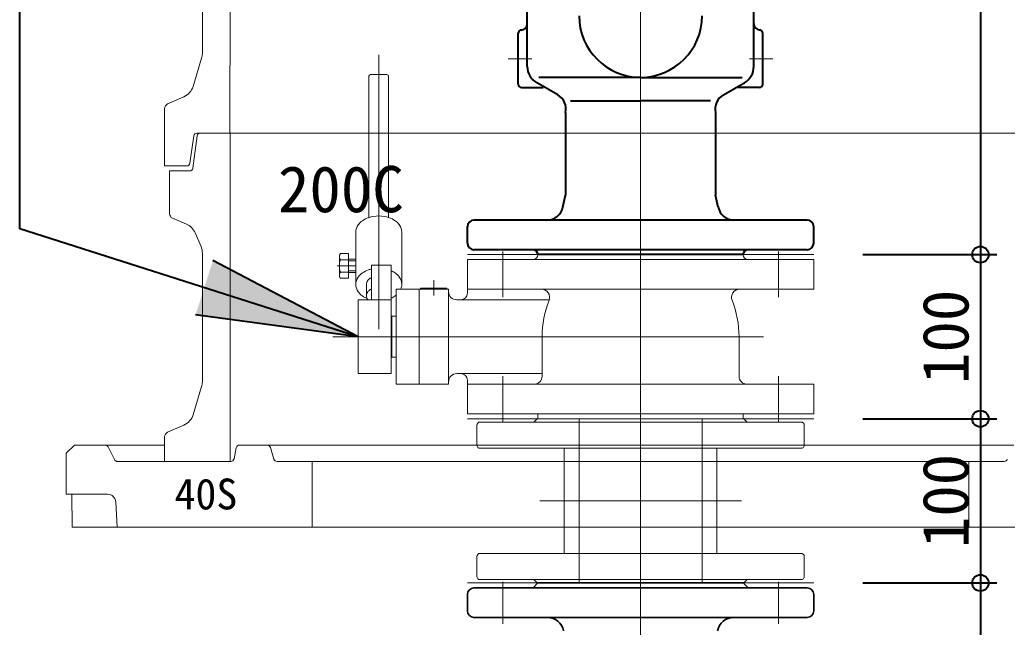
# Model space of a CAD drawing. Units: millimetres at full size, sheet at 1:20. Extents: x -5803 to 5817, y -3160 to 3160.
# Drawn here: x 114 to 715, y 1779 to 2149 of the extents above; entities that cross this region are included whole.
import ezdxf
from ezdxf.enums import TextEntityAlignment as Align

# ---------------------------------------------------------------- set-up
doc = ezdxf.new("R2010")
doc.units = ezdxf.units.MM
doc.header["$LTSCALE"] = 20
doc.header["$PDMODE"] = 32
doc.header["$PDSIZE"] = 10
for name, color, linetype, lineweight in [('0-7_TEMP01', 3, 'Continuous', 18), ('0-8_T字管', 6, 'Continuous', 35), ('0-9_躯体', 7, 'Continuous', 9), ('0-A_細線', 7, 'Continuous', 9), ('0-B_消火栓', 2, 'Continuous', 40), ('0-E_寸法', 1, 'Continuous', 40), ('1-3_補修弁', 7, 'Continuous', 9)]:
    doc.layers.add(name, color=color, linetype=linetype, lineweight=lineweight)
doc.layers.add('0-F_注釈', color=1, linetype='Continuous')
doc.styles.add('ＭＳ ゴシック', font='')
doc.styles.get('ＭＳ ゴシック').set_extended_font_data('MS Gothic')

msp = doc.modelspace()

# ---------------------------------------------------------------- linework, layer by layer
at = {"layer": '0-7_TEMP01'}
for p, q in [((491.94, 2005.99), (491.94, 2431.99)), ((491.94, 2005.99), (491.94, 2431.99)), ((491.94, 2262.48), (491.94, 1912.48)), ((491.94, 2262.48), (491.94, 2042.48)), ((332.43, 1960.54), (332.43, 2127.72)), ((411.25, 2125.29), (425.62, 2125.29)), ((572.63, 2125.29), (558.26, 2125.29)), ((491.94, 2112.48), (491.94, 1862.48)), ((386.44, 2005.99), (597.44, 2005.99)), ((407.93, 1979.98), (407.93, 2007.98)), ((575.94, 2007.98), (575.94, 1979.98)), ((307.07, 1999.12), (318.44, 1999.12)), ((491.94, 1972.49), (491.94, 1872.49)), ((304.44, 1955.99), (566.93, 1955.99)), ((407.93, 1903.99), (407.93, 1931.98)), ((575.94, 1931.98), (575.94, 1903.99)), ((491.94, 1922.49), (491.94, 1822.49)), ((386.44, 1905.99), (597.44, 1905.99)), ((454.44, 1805.99), (454.44, 1905.99)), ((491.94, 1805.99), (491.94, 1905.99)), ((529.43, 1805.99), (529.43, 1905.99)), ((430.5, 1855.99), (553.37, 1855.99)), ((491.94, 1359.99), (491.94, 1848.29)), ((386.44, 1805.99), (597.44, 1805.99)), ((407.93, 1781.12), (407.93, 1806.66)), ((575.94, 1781.12), (575.94, 1806.66))]:
    msp.add_line(p, q, dxfattribs=at)
at = {"layer": '0-8_T字管'}
for p, q in [((429.44, 1805.99), (426.44, 1802.98)), ((429.44, 1805.99), (554.43, 1805.99)), ((554.43, 1805.99), (557.43, 1802.98)), ((593.44, 1802.98), (390.44, 1802.98)), ((386.44, 1788.98), (386.44, 1798.99)), ((597.44, 1788.98), (597.44, 1798.99)), ((593.44, 1784.99), (390.44, 1784.99))]:
    msp.add_line(p, q, dxfattribs=at)
for centre, radius, start, end in [((390.44, 1798.99), 4, 90, 180), ((593.44, 1798.99), 4, 0, 90), ((390.44, 1788.98), 4, 180, 270), ((593.44, 1788.98), 4, 270, 0), ((435.17, 1774.98), 10, 10.886, 90), ((548.7, 1774.98), 10, 90, 169.114)]:
    msp.add_arc(centre, radius, start, end, dxfattribs=at)
at = {"layer": '0-9_躯体'}
for p, q in [((242.19, 2229.98), (241.69, 2079.98)), ((224.94, 2169.93), (224.94, 2128.47)), ((224.5, 2125.56), (219.28, 2108.39)), ((203.73, 2097.77), (213.72, 2102.14)), ((201.94, 2095.02), (201.94, 2059.99)), ((219.69, 2078.26), (217.37, 2061.7)), ((219.16, 2058.72), (221.72, 2078.24)), ((221.67, 2079.98), (491.94, 2079.98)), ((241.94, 2079.98), (241.94, 1879.98)), ((762.19, 2079.98), (491.94, 2079.98)), ((201.94, 2059.99), (215.38, 2059.99)), ((204.94, 2056.99), (217.19, 2056.99)), ((204.94, 2056.99), (204.94, 2030.96)), ((206.76, 2028.21), (215.26, 2024.56)), ((220.52, 2019.3), (224.13, 2010.87)), ((224.94, 2006.93), (224.94, 1928.47)), ((219.28, 1908.39), (224.5, 1925.56)), ((203.74, 1897.77), (213.72, 1902.14)), ((141.94, 1884.99), (146.94, 1889.99)), ((146.94, 1889.99), (166.94, 1889.99)), ((166.94, 1889.99), (201.94, 1889.99)), ((201.94, 1895.02), (201.94, 1879.98)), ((247.58, 1889.99), (264.45, 1889.99)), ((264.45, 1889.99), (719.43, 1889.99)), ((141.94, 1884.99), (141.94, 1859.99)), ((171.38, 1881.09), (167.49, 1888.88)), ((244.26, 1881.59), (245.62, 1888.37)), ((268.51, 1881.41), (266.37, 1888.56)), ((173.17, 1879.98), (242.3, 1879.98)), ((201.94, 1879.98), (242.3, 1879.98)), ((270.43, 1879.98), (491.94, 1879.98)), ((270.43, 1879.98), (491.94, 1879.98)), ((291.94, 1879.98), (291.94, 1839.99)), ((713.45, 1879.98), (491.94, 1879.98)), ((713.45, 1879.98), (491.94, 1879.98)), ((691.94, 1879.98), (691.94, 1839.99)), ((141.94, 1859.99), (167.19, 1859.99)), ((145.39, 1859.99), (145.53, 1839.99)), ((172.17, 1855.23), (172.94, 1839.99)), ((145.53, 1839.99), (491.94, 1839.99)), ((838.35, 1839.99), (491.94, 1839.99))]:
    msp.add_line(p, q, dxfattribs=at)
for centre, radius, start, end in [((214.94, 2128.47), 10, 343.072, 0), ((209.7, 2111.3), 10, 293.629, 343.072), ((204.94, 2095.02), 3, 113.629, 180), ((221.67, 2077.98), 2, 90, 172.001), ((223.7, 2077.98), 2, 90, 172.569), ((215.38, 2061.99), 2, 270, 352.001), ((217.19, 2058.98), 2, 270, 352.569), ((207.94, 2030.96), 3, 180, 246.801), ((211.32, 2015.36), 10, 23.199, 66.801), ((214.94, 2006.93), 10, 0, 23.199), ((214.94, 1928.47), 10, 343.072, 0), ((209.71, 1911.3), 10, 293.629, 343.072), ((204.94, 1895.02), 3, 113.629, 180), ((165.7, 1887.99), 2, 26.565, 90), ((247.58, 1887.99), 2, 90, 168.691), ((264.45, 1887.99), 2, 16.7, 90), ((173.17, 1881.98), 2, 206.565, 270), ((242.3, 1881.98), 2, 270, 348.691), ((270.43, 1881.98), 2, 196.7, 270), ((713.45, 1881.98), 2, 270, 343.3), ((167.19, 1854.98), 5, 2.862, 90)]:
    msp.add_arc(centre, radius, start, end, dxfattribs=at)
at = {"layer": '0-A_細線'}
for p, q in [((392.16, 1901.99), (392.16, 1889.99)), ((394.16, 1903.99), (589.71, 1903.99)), ((428.93, 1905.99), (426.94, 1903.99)), ((428.93, 1905.99), (554.93, 1905.99)), ((554.93, 1905.99), (556.93, 1903.99)), ((591.71, 1901.99), (591.71, 1889.99)), ((394.16, 1887.99), (589.71, 1887.99)), ((445.43, 1823.99), (445.43, 1887.99)), ((538.44, 1823.99), (538.44, 1887.99)), ((394.16, 1823.99), (589.71, 1823.99)), ((392.16, 1809.99), (392.16, 1821.99)), ((591.71, 1809.99), (591.71, 1821.99)), ((394.16, 1807.98), (589.71, 1807.98)), ((428.93, 1805.99), (426.94, 1807.98)), ((554.93, 1805.99), (556.93, 1807.98))]:
    msp.add_line(p, q, dxfattribs=at)
for centre, start, end in [((394.16, 1901.99), 90, 179.998), ((589.71, 1901.99), 0.002, 90), ((394.16, 1889.99), 179.998, 270), ((589.71, 1889.99), 270, 0.002), ((394.16, 1821.99), 90, 180.002), ((589.71, 1821.99), 359.998, 90), ((394.16, 1809.99), 180.002, 270), ((589.71, 1809.99), 270, 359.998)]:
    msp.add_arc(centre, 2, start, end, dxfattribs=at)
at = {"layer": '0-B_消火栓'}
for p, q in [((422.94, 2120.61), (422.94, 2188.03)), ((560.94, 2120.61), (560.94, 2188.03)), ((564.94, 2142.79), (564.44, 2142.79)), ((417.44, 2109.79), (417.44, 2140.79)), ((566.44, 2109.79), (566.44, 2140.79)), ((491.94, 2113.97), (430, 2113.97)), ((491.94, 2113.97), (553.88, 2113.97)), ((419.44, 2107.79), (432.57, 2107.79)), ((430.88, 2109.39), (428.67, 2110.66)), ((441.48, 2103.27), (430.88, 2109.39)), ((542.4, 2103.27), (553, 2109.39)), ((564.44, 2107.79), (551.3, 2107.79)), ((553, 2109.39), (555.21, 2110.66)), ((449.23, 2099.61), (491.94, 2099.61)), ((534.65, 2099.61), (491.94, 2099.61)), ((446.25, 2092.47), (446.25, 2042.17)), ((537.63, 2092.47), (537.63, 2042.17)), ((444.66, 2034.85), (446.25, 2042.17)), ((539.23, 2034.85), (537.63, 2042.17)), ((386.44, 2012.99), (386.44, 2023.2)), ((593.44, 2026.99), (390.43, 2026.99)), ((597.44, 2012.99), (597.44, 2022.98)), ((593.44, 2008.98), (390.44, 2008.98)), ((554.44, 2005.99), (429.44, 2005.99))]:
    msp.add_line(p, q, dxfattribs=at)
for centre, radius, start, end in [((491.94, 2151.47), 37.5, 180, 0), ((419.44, 2140.79), 2, 90, 180), ((418.94, 2146.79), 4, 270, 0), ((564.94, 2146.79), 4, 180, 270), ((564.44, 2140.79), 2, 0, 90), ((434.44, 2120.61), 11.5, 180, 240), ((549.44, 2120.61), 11.5, 300, 0), ((419.44, 2109.79), 2, 180, 270), ((564.44, 2109.79), 2, 270, 0), ((436.48, 2094.61), 10, 347.697, 60), ((547.4, 2094.61), 10, 120, 192.303), ((434.88, 2036.98), 10, 270, 347.697), ((549, 2036.98), 10, 192.303, 270), ((390.44, 2022.98), 4, 90, 180), ((593.44, 2022.98), 4, 0, 90), ((390.44, 2012.99), 4, 180, 270), ((593.44, 2012.99), 4, 270, 0), ((426.44, 2005.99), 3, 0, 90), ((557.43, 2005.99), 3, 90, 180)]:
    msp.add_arc(centre, radius, start, end, dxfattribs=at)
at = {"layer": '0-E_寸法'}
for p, q in [((113.67, 2021.77), (113.67, 2501.71)), ((699.01, 2431.99), (699.01, 2005.99)), ((319.93, 1955.99), (113.67, 2021.77)), ((627.43, 2005.99), (709.01, 2005.99)), ((627.43, 2005.99), (709.01, 2005.99)), ((699.01, 2005.99), (699.01, 1905.99)), ((319.93, 1955.99), (231.39, 2002.45)), ((319.93, 1955.99), (220.83, 1969.37)), ((627.43, 1905.99), (709.01, 1905.99)), ((627.43, 1905.99), (709.01, 1905.99)), ((699.01, 1905.99), (699.01, 1805.99)), ((627.43, 1805.99), (709.01, 1805.99)), ((627.43, 1805.99), (709.01, 1805.99)), ((699.01, 1805.99), (699.01, 1579.98))]:
    msp.add_line(p, q, dxfattribs=at)
for p in [(699.01, 2005.99), (699.01, 1905.99), (699.01, 1805.99)]:
    msp.add_point(p, dxfattribs=at)
msp.add_solid([(220.83, 1969.37), (231.39, 2002.45), (319.93, 1955.99)], dxfattribs=at)
at = {"layer": '1-3_補修弁'}
for p, q in [((326.43, 2114.64), (326.43, 2028.57)), ((337.44, 2115.64), (327.43, 2115.64)), ((338.44, 2114.64), (338.44, 2028.57)), ((318.44, 1987.81), (318.44, 2019.62)), ((346.44, 1987.81), (346.44, 2019.62)), ((308.44, 2004.74), (308.44, 1993.5)), ((309.03, 2006.62), (313.94, 2006.62)), ((313.94, 2006.62), (313.94, 1991.61)), ((429.44, 2005.99), (554.43, 2005.99)), ((309.01, 2002.87), (313.94, 2002.87)), ((318.44, 2003.12), (313.94, 2003.12)), ((313.94, 2002.12), (318.44, 2002.12)), ((339.93, 1999.64), (327.94, 1999.64)), ((327.94, 1978.49), (327.94, 1999.64)), ((339.93, 1999.64), (339.93, 1933.49)), ((386.44, 2002.98), (597.44, 2002.98)), ((386.44, 1982.49), (386.44, 2002.98)), ((597.44, 2002.98), (597.44, 1984.99)), ((309.01, 1995.36), (313.94, 1995.36)), ((313.94, 1996.12), (318.44, 1996.12)), ((313.94, 1995.11), (318.44, 1995.11)), ((313.94, 1991.61), (309.03, 1991.61)), ((324.94, 1987.81), (324.94, 1980.88)), ((365.94, 1990.48), (365.94, 1980.99)), ((342.94, 1955.99), (342.94, 1984.99)), ((374.94, 1984.99), (342.94, 1984.99)), ((356.94, 1984.99), (356.94, 1926.99)), ((357.93, 1985.48), (357.93, 1984.99)), ((373.94, 1985.48), (357.93, 1985.48)), ((373.94, 1984.99), (373.94, 1985.48)), ((374.94, 1984.99), (374.94, 1955.99)), ((491.94, 1984.99), (386.44, 1984.99)), ((491.94, 1984.99), (597.44, 1984.99)), ((319.93, 1978.49), (319.93, 1933.49)), ((339.93, 1978.49), (319.93, 1978.49)), ((379.93, 1978.49), (436.3, 1978.49)), ((340.44, 1968.49), (342.94, 1968.49)), ((342.94, 1926.99), (342.94, 1955.99)), ((374.94, 1955.99), (374.94, 1926.99)), ((431.94, 1931.98), (431.94, 1955.99)), ((551.93, 1931.98), (551.93, 1955.99)), ((340.44, 1943.49), (339.93, 1943.99)), ((340.44, 1943.49), (342.94, 1943.49)), ((319.93, 1933.49), (339.93, 1933.49)), ((379.93, 1933.49), (431.94, 1933.49)), ((374.94, 1926.99), (342.94, 1926.99)), ((386.44, 1929.48), (386.44, 1908.98)), ((386.44, 1926.99), (597.44, 1926.99)), ((597.44, 1926.99), (597.44, 1908.98)), ((597.44, 1908.98), (386.44, 1908.98)), ((429.44, 1905.99), (429.44, 1908.98)), ((554.43, 1908.98), (554.43, 1905.99)), ((554.43, 1905.99), (429.44, 1905.99)), ((554.43, 1905.99), (429.44, 1905.99))]:
    msp.add_line(p, q, dxfattribs=at)
msp.add_lwpolyline([(339.93, 1967.98), (340.44, 1968.49), (340.44, 1943.49)], dxfattribs=at)
for centre, radius, start, end in [((327.43, 2114.64), 1, 90, 180), ((337.44, 2114.64), 1, 0, 90), ((331.07, 2014.38), 14.93, 109.14369, 124.86798), ((332.38, 2010.62), 18.91, 89.81124, 109.14224), ((332.5, 2010.62), 18.91, 70.85776, 90.18876), ((333.8, 2014.38), 14.93, 55.13202, 70.85631), ((326.08, 2019.53), 7.64, 143.77013, 179.30664), ((328.75, 2017.67), 10.9, 124.74801, 144.15638), ((336.12, 2017.67), 10.9, 35.84362, 55.25199), ((338.79, 2019.53), 7.64, 0.69337, 36.22988), ((311.73, 2004.74), 3.29, 144.992, 214.565), ((426.44, 2005.99), 3, 270, 0), ((557.43, 2005.99), 3, 180, 270), ((320.85, 1999.12), 12.42, 162.412, 197.588), ((311.73, 1993.5), 3.29, 145.435, 215.008), ((326.08, 1987.71), 7.64, 143.77013, 179.30664), ((328.75, 1985.85), 10.9, 124.74801, 144.15638), ((331.07, 1982.55), 14.93, 109.14369, 124.86798), ((329.86, 1987.43), 9.94, 101.14176, 111.74811), ((330.37, 1987.17), 5.45, 116.55794, 126.4811), ((336.22, 1986.8), 10.08, 52.60969, 68.33398), ((336.12, 1985.85), 10.9, 35.84362, 55.25199), ((338.79, 1987.71), 7.64, 0.69337, 36.22988), ((326.08, 1987.89), 7.64, 180.69336, 216.22986), ((329.04, 1987.75), 4.09, 143.77013, 179.30664), ((330.46, 1986.76), 5.84, 124.74801, 144.15638), ((339.18, 1987.83), 7.25, 336.93242, 359.82313), ((328.75, 1989.75), 10.9, 215.84364, 235.252), ((329.37, 1989.98), 11.45, 233.33203, 249.05632), ((329.04, 1980.83), 4.09, 143.77014, 179.30665), ((329.04, 1980.93), 4.09, 180.69336, 216.22987), ((330.46, 1979.84), 5.84, 124.74799, 144.15636), ((330.37, 1980.25), 5.45, 116.55799, 126.48115), ((334.13, 1992.49), 14.29, 293.98822, 305.06815), ((341.32, 1982.79), 2.23, 297.27057, 316.67894), ((379.93, 1983.49), 5, 180, 270), ((382.43, 1982.49), 4, 270, 0), ((431.53, 1979.98), 5, 338.332, 90), ((552.35, 1979.98), 5, 90, 201.668), ((325.81, 1978.55), 0.095, 205.74959, 225.15795), ((491.94, 1955.99), 60, 158.332, 180), ((491.94, 1955.99), 60, 0, 21.668), ((379.93, 1928.49), 5, 90, 180), ((382.43, 1929.48), 4, 0, 90), ((426.94, 1931.98), 5, 270, 0), ((556.93, 1931.98), 5, 180, 270)]:
    msp.add_arc(centre, radius, start, end, dxfattribs=at)

# ---------------------------------------------------------------- texts
at = {"layer": '0-E_寸法', "style": 'ＭＳ ゴシック'}
for p in [(700.23, 1927.18), (700.23, 1827.18)]:
    msp.add_text('100', height=28.15, rotation=90, dxfattribs=at).set_placement(p, align=Align.BOTTOM_LEFT)
at = {"layer": '0-F_注釈', "style": 'ＭＳ ゴシック'}
for s, height, p in [('200C', 28.15, (271, 2023.36)), ('40S', 18.77, (207.95, 1845.15))]:
    msp.add_text(s, height=height, dxfattribs=at).set_placement(p, align=Align.BOTTOM_LEFT)

doc.saveas('drawing.dxf')
